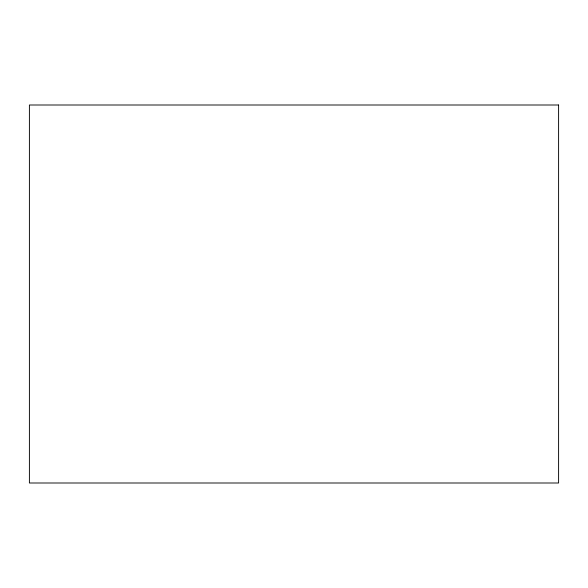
<?xml version="1.0" encoding="UTF-8"?>
<svg xmlns="http://www.w3.org/2000/svg" width="588" height="588" viewBox="0 0 588 588"><rect width="100%" height="100%" fill="white"/><g stroke="black" fill="none" stroke-linecap="round" stroke-linejoin="round"><path stroke-width="0.88" d="M558.6 105.002L29.4 105.002L29.4 482.998L558.6 482.998L558.6 105.002"/></g></svg>
